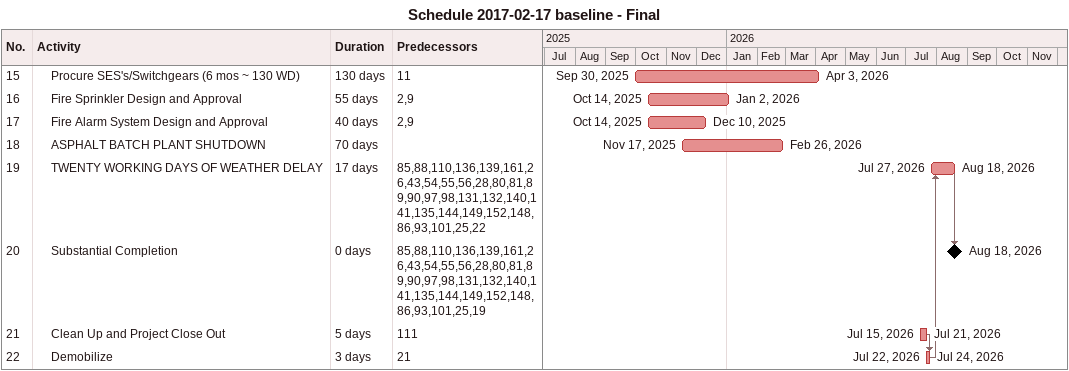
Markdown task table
Schedule 2017-02-17 baseline - Final

| ID | Level | Task | Duration | Start | Finish | Predecessors |
|---|---|---|---|---|---|---|
| 15 | 2 | Procure SES's/Switchgears (6 mos ~ 130 WD) | 130d | 2025-09-30 | 2026-04-03 | 11 |
| 16 | 2 | Fire Sprinkler Design and Approval | 55d | 2025-10-14 | 2026-01-02 | 2, 9 |
| 17 | 2 | Fire Alarm System Design and Approval | 40d | 2025-10-14 | 2025-12-10 | 2, 9 |
| 18 | 2 | ASPHALT BATCH PLANT SHUTDOWN | 70d | 2025-11-17 | 2026-02-26 |  |
| 19 | 2 | TWENTY WORKING DAYS OF WEATHER DELAY | 17d | 2026-07-27 | 2026-08-18 | 85, 88, 110, 136, 139, 161, 26, 43, 54, 55, 56, 28, 80, 81, 89, 90, 97, 98, 131, 132, 140, 141, 135, 144, 149, 152, 148, 86, 93, 101, 25, 22 |
| 20 | 2 | Substantial Completion | 0d | 2026-08-18 | 2026-08-18 | 85, 88, 110, 136, 139, 161, 26, 43, 54, 55, 56, 28, 80, 81, 89, 90, 97, 98, 131, 132, 140, 141, 135, 144, 149, 152, 148, 86, 93, 101, 25, 19 |
| 21 | 2 | Clean Up and Project Close Out | 5d | 2026-07-15 | 2026-07-21 | 111 |
| 22 | 2 | Demobilize | 3d | 2026-07-22 | 2026-07-24 | 21 |
